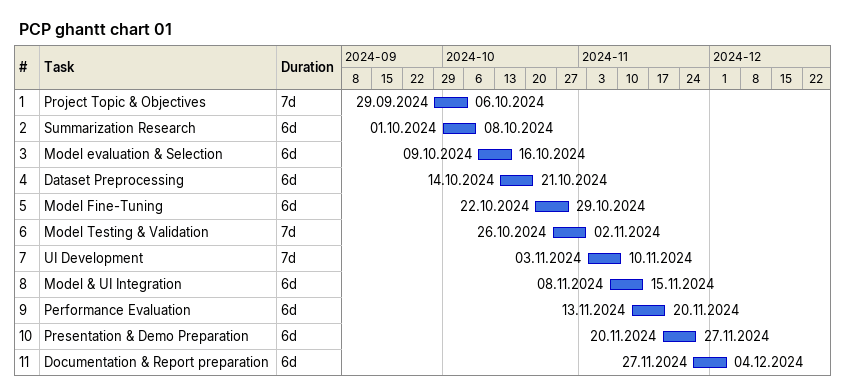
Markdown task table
PCP ghantt chart 01

| ID | Task | Duration | Start | Finish |
|---|---|---|---|---|
| 1 | Project Topic & Objectives | 7d | 2024-09-29 | 2024-10-06 |
| 2 | Summarization Research | 6d | 2024-10-01 | 2024-10-08 |
| 3 | Model evaluation & Selection | 6d | 2024-10-09 | 2024-10-16 |
| 4 | Dataset Preprocessing | 6d | 2024-10-14 | 2024-10-21 |
| 5 | Model Fine-Tuning | 6d | 2024-10-22 | 2024-10-29 |
| 6 | Model Testing & Validation | 7d | 2024-10-26 | 2024-11-02 |
| 7 | UI Development | 7d | 2024-11-03 | 2024-11-10 |
| 8 | Model & UI Integration | 6d | 2024-11-08 | 2024-11-15 |
| 9 | Performance Evaluation | 6d | 2024-11-13 | 2024-11-20 |
| 10 | Presentation & Demo Preparation | 6d | 2024-11-20 | 2024-11-27 |
| 11 | Documentation & Report preparation | 6d | 2024-11-27 | 2024-12-04 |
